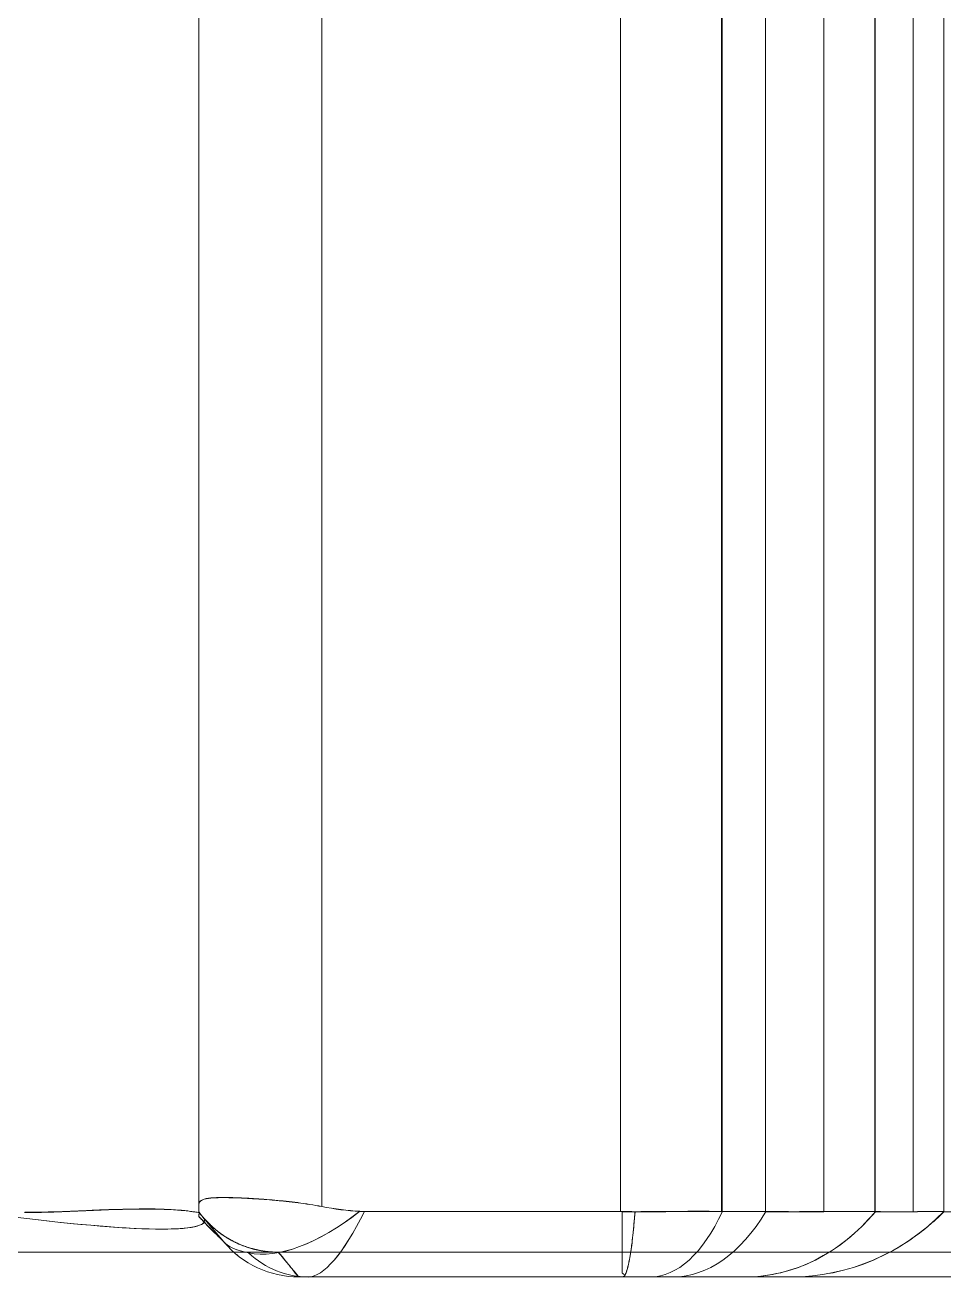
# Model space of a CAD drawing. Header units: millimetres. Extents: x 107797 to 108294, y 9317 to 9593.
# Drawn here: x 107989.35 to 107996.84, y 9347.01 to 9357.21 of the extents above; entities that cross this region are included whole.
import ezdxf

# ---------------------------------------------------------------- set-up
doc = ezdxf.new("R2010")
doc.units = ezdxf.units.MM
doc.linetypes.add('DASHED', pattern=[0])
doc.layers.add('PUNCH', color=2, linetype='Continuous')

msp = doc.modelspace()

# ---------------------------------------------------------------- linework, layer by layer
at = {"layer": 'PUNCH', "color": 11, "linetype": 'Continuous', "lineweight": 13}
for p, q in [((107990.769, 9428.615), (107990.769, 9347.604)), ((107994.205, 9428.615), (107994.205, 9347.547)), ((107995.385, 9428.615), (107995.385, 9347.546)), ((107990.769, 9347.542), (107990.769, 9347.604)), ((107990.769, 9347.542), (107990.769, 9347.538)), ((107992.118, 9347.547), (107994.205, 9347.547)), ((107990.801, 9347.501), (107990.971, 9347.299)), ((107989.27, 9347.215), (107991.052, 9347.215)), ((107991.079, 9347.192), (107991.086, 9347.187)), ((107991.584, 9347.013), (107991.66, 9347.013)), ((107991.66, 9347.013), (107994.219, 9347.013)), ((107994.219, 9347.013), (107995.324, 9347.013)), ((107995.597, 9347.013), (107998.671, 9347.013))]:
    msp.add_line(p, q, dxfattribs=at)
at = {"layer": 'PUNCH', "color": 155, "linetype": 'DASHED', "lineweight": 13}
for p, q in [((107991.769, 9428.615), (107991.769, 9347.586)), ((107995.86, 9428.615), (107995.86, 9347.545)), ((107996.28, 9428.615), (107996.28, 9347.545)), ((107996.589, 9428.615), (107996.589, 9347.545)), ((107996.84, 9428.615), (107996.84, 9347.545)), ((107990.971, 9347.299), (107990.971, 9347.299))]:
    msp.add_line(p, q, dxfattribs=at)
at = {"layer": 'PUNCH', "color": 155, "linetype": 'Continuous', "lineweight": 13}
for p, q in [((107991.769, 9428.615), (107991.769, 9347.587)), ((107996.278, 9428.615), (107996.278, 9347.546)), ((107996.59, 9428.615), (107996.59, 9347.545)), ((107996.839, 9428.615), (107996.839, 9347.546))]:
    msp.add_line(p, q, dxfattribs=at)
at = {"layer": 'PUNCH', "color": 11, "linetype": 'DASHED', "lineweight": 13}
for p, q in [((107990.767, 9347.538), (107990.769, 9347.538)), ((107990.77, 9347.537), (107990.769, 9347.538)), ((107994.205, 9347.546), (107992.117, 9347.546)), ((107994.205, 9347.547), (107994.205, 9347.546)), ((107995.385, 9347.547), (107995.385, 9347.545)), ((107999.913, 9347.545), (107996.84, 9347.545)), ((107990.897, 9347.405), (107990.895, 9347.406)), ((107990.97, 9347.3), (107990.971, 9347.299)), ((107991.052, 9347.215), (107991.414, 9347.215)), ((107991.414, 9347.215), (107999.685, 9347.215))]:
    msp.add_line(p, q, dxfattribs=at)
at = {"layer": 'PUNCH', "color": 11, "linetype": 'Continuous', "lineweight": 13}
for centre, radius, start, end in [((107989.269, 9346.215), 2, 40, 41.4098), ((107991.584, 9347.813), 0.8, 220, 270)]:
    msp.add_arc(centre, radius, start, end, dxfattribs=at)
at = {"layer": 'PUNCH', "color": 155, "linetype": 'DASHED', "lineweight": 13}
for centre, major_axis, ratio, start_param, end_param in [((107989.269, 9346.215), (1.532, 1.286), 0.540716, 0.000168, 0.04673), ((107992.143, 9349.013), (1.124, 1.742), 0.451138, 3.316547, 4.054697), ((107992.143, 9349.013), (0.51, 1.997), 0.22754, 3.199697, 3.946727), ((107987.759, 9348.015), (-3.055, 0.547), 0.089844, 2.104043, 3.249037), ((107987.759, 9348.015), (-3.055, 0.547), 0.089844, 3.109849, 3.248728), ((107991.414, 9348.015), (0, 0.8), 1, 2.30065, 2.337203), ((107993.15, 9347.813), (2.2, 0.474), 0.192154, 3.257946, 3.556297), ((107991.66, 9347.813), (0, 0.8), 0.927625, 2.426659, 3.141593), ((107991.414, 9348.015), (0, 0.8), 1, 3.069169, 3.122833)]:
    msp.add_ellipse(centre, major_axis=major_axis, ratio=ratio, start_param=start_param, end_param=end_param, dxfattribs=at)
at = {"layer": 'PUNCH', "color": 155, "linetype": 'Continuous', "lineweight": 13}
for centre, major_axis, ratio, start_param, end_param in [((107994.494, 9346.214), (-3.768, 1.487), 0.148413, 0.221163, 0.267217), ((107992.143, 9349.013), (1.124, 1.742), 0.451138, 3.316547, 4.055881), ((107992.143, 9349.013), (0.51, 1.997), 0.22754, 3.199697, 3.947698), ((107994.634, 9349.013), (0, -2), 0.55496, 0, 0.747586), ((107995.225, 9349.013), (0, -2), 0.777142, 0, 0.747395), ((107995.597, 9349.013), (0, -2), 0.914375, 0, 0.747199), ((107987.759, 9348.015), (-3.055, 0.547), 0.089844, 2.104073, 3.109849), ((107993.15, 9347.813), (2.2, 0.474), 0.192154, 3.242732, 3.556297), ((107991.66, 9347.813), (0, 0.8), 0.927625, 2.426659, 3.141593)]:
    msp.add_ellipse(centre, major_axis=major_axis, ratio=ratio, start_param=start_param, end_param=end_param, dxfattribs=at)
at = {"layer": 'PUNCH', "color": 11, "linetype": 'Continuous', "lineweight": 13}
for centre, major_axis, ratio, start_param, end_param in [((107991.002, 9350.373, 0), (-2.114, 2.519), 0.60812, 2.496332, 2.623697), ((107994.448, 9349.013), (0, -2), 0.431063, 0, 0.747682)]:
    msp.add_ellipse(centre, major_axis=major_axis, ratio=ratio, start_param=start_param, end_param=end_param, dxfattribs=at)
at = {"layer": 'PUNCH', "color": 11, "linetype": 'DASHED', "lineweight": 13}
for centre, major_axis, ratio, start_param, end_param in [((107991.003, 9350.372, 0), (-2.114, 2.519), 0.60812, 2.495856, 2.622512), ((107991.414, 9348.015), (0, 0.8), 1, 3.122833, 3.141593)]:
    msp.add_ellipse(centre, major_axis=major_axis, ratio=ratio, start_param=start_param, end_param=end_param, dxfattribs=at)
for points in [[(107995.026, 9347.545), (107995.026, 9364.502), (107995.026, 9381.459), (107995.026, 9428.615)], [(107992.117, 9347.546), (107992.104, 9347.546), (107992.091, 9347.546), (107992.078, 9347.547)], [(107994.217, 9347.545), (107994.213, 9347.545), (107994.209, 9347.546), (107994.205, 9347.546)], [(107994.323, 9347.544), (107994.287, 9347.544), (107994.252, 9347.545), (107994.217, 9347.545)], [(107995.385, 9347.545), (107995.27, 9347.546), (107995.151, 9347.545), (107995.026, 9347.545)], [(107996.28, 9347.545), (107996.151, 9347.546), (107996.011, 9347.545), (107995.86, 9347.545)], [(107996.392, 9347.545), (107996.356, 9347.545), (107996.319, 9347.545), (107996.281, 9347.545)], [(107996.589, 9347.545), (107996.567, 9347.545), (107996.545, 9347.545), (107996.522, 9347.545)], [(107996.84, 9347.546), (107996.766, 9347.545), (107996.683, 9347.545), (107996.589, 9347.545)], [(107990.947, 9347.328), (107990.95, 9347.324), (107990.953, 9347.32), (107990.956, 9347.317)], [(107994.242, 9347.03), (107994.233, 9347.034), (107994.225, 9347.039), (107994.217, 9347.045)], [(107994.219, 9347.013), (107994.226, 9347.013), (107994.233, 9347.019), (107994.242, 9347.03)]]:
    msp.add_open_spline(points, degree=3, dxfattribs=at)
at = {"layer": 'PUNCH', "color": 11, "linetype": 'Continuous', "lineweight": 13}
for points in [[(107995.032, 9347.546), (107995.032, 9364.503), (107995.032, 9381.459), (107995.032, 9428.615)], [(107992.08, 9347.548), (107992.093, 9347.547), (107992.105, 9347.547), (107992.118, 9347.547)], [(107994.205, 9347.547), (107994.209, 9347.547), (107994.213, 9347.547), (107994.217, 9347.547)], [(107994.217, 9347.547), (107994.252, 9347.546), (107994.288, 9347.545), (107994.323, 9347.545)], [(107995.032, 9347.546), (107995.033, 9347.546), (107995.034, 9347.546), (107995.034, 9347.546)], [(107995.034, 9347.546), (107995.156, 9347.546), (107995.273, 9347.547), (107995.385, 9347.546)], [(107995.385, 9347.546), (107995.386, 9347.546), (107995.387, 9347.546), (107995.388, 9347.546)], [(107996.278, 9347.546), (107996.279, 9347.546), (107996.281, 9347.546), (107996.282, 9347.546)], [(107996.282, 9347.546), (107996.393, 9347.544), (107996.496, 9347.544), (107996.59, 9347.545)], [(107996.59, 9347.545), (107996.684, 9347.546), (107996.767, 9347.547), (107996.839, 9347.546)], [(107996.839, 9347.546), (107996.839, 9347.546), (107996.84, 9347.546), (107996.84, 9347.546)], [(107994.217, 9347.045), (107994.225, 9347.039), (107994.233, 9347.034), (107994.242, 9347.03)], [(107994.242, 9347.03), (107994.233, 9347.019), (107994.226, 9347.013), (107994.219, 9347.013)]]:
    msp.add_open_spline(points, degree=3, dxfattribs=at)
at = {"layer": 'PUNCH', "color": 11, "linetype": 'DASHED', "lineweight": 13}
for points, knots in [([(107991.769, 9347.586), (107991.704, 9347.599), (107991.64, 9347.609), (107991.544, 9347.622), (107991.512, 9347.625), (107991.465, 9347.63), (107991.45, 9347.632), (107991.419, 9347.635), (107991.403, 9347.636), (107991.327, 9347.643), (107991.27, 9347.647), (107991.201, 9347.651), (107991.188, 9347.652), (107991.161, 9347.654), (107991.148, 9347.654), (107991.11, 9347.656), (107991.086, 9347.657), (107991.016, 9347.659), (107990.975, 9347.66), (107990.929, 9347.659), (107990.92, 9347.659), (107990.903, 9347.659), (107990.878, 9347.657), (107990.844, 9347.654), (107990.822, 9347.65), (107990.803, 9347.644), (107990.795, 9347.641), (107990.776, 9347.628), (107990.769, 9347.618), (107990.769, 9347.603)], [0, 0, 0, 0, 0.125, 0.125, 0.1875, 0.1875, 0.21875, 0.21875, 0.25, 0.25, 0.375, 0.375, 0.40625, 0.40625, 0.4375, 0.4375, 0.5, 0.5, 0.625, 0.625, 0.65625, 0.65625, 0.6875, 0.75, 0.8125, 0.8125, 0.875, 0.875, 1, 1, 1, 1]), ([(107989.348, 9347.538), (107989.44, 9347.538), (107989.531, 9347.54), (107989.663, 9347.545), (107989.707, 9347.547), (107989.772, 9347.55), (107989.794, 9347.551), (107989.837, 9347.552), (107989.858, 9347.553), (107989.963, 9347.558), (107990.043, 9347.561), (107990.156, 9347.564), (107990.192, 9347.565), (107990.245, 9347.566), (107990.263, 9347.566), (107990.297, 9347.566), (107990.313, 9347.566), (107990.395, 9347.566), (107990.453, 9347.565), (107990.531, 9347.562), (107990.555, 9347.561), (107990.6, 9347.558), (107990.621, 9347.556), (107990.676, 9347.551), (107990.706, 9347.547), (107990.733, 9347.543), (107990.738, 9347.542), (107990.746, 9347.541), (107990.75, 9347.54), (107990.76, 9347.539), (107990.765, 9347.538), (107990.767, 9347.538)], [0, 0, 0, 0, 0.125, 0.125, 0.1875, 0.1875, 0.21875, 0.21875, 0.25, 0.25, 0.375, 0.375, 0.4375, 0.4375, 0.46875, 0.46875, 0.5, 0.5, 0.625, 0.625, 0.6875, 0.6875, 0.75, 0.75, 0.875, 0.875, 0.90625, 0.90625, 0.9375, 0.9375, 1, 1, 1, 1]), ([(107990.769, 9347.509), (107990.769, 9347.508), (107990.769, 9347.507), (107990.769, 9347.506), (107990.769, 9347.506), (107990.769, 9347.509), (107990.769, 9347.511), (107990.769, 9347.514)], [0, 0, 0, 0, 0.164839, 0.164839, 0.656718, 0.656718, 1, 1, 1, 1]), ([(107990.917, 9347.388), (107990.917, 9347.388), (107990.917, 9347.388), (107990.917, 9347.388), (107990.917, 9347.388), (107990.917, 9347.388), (107990.916, 9347.389), (107990.916, 9347.389), (107990.916, 9347.389), (107990.915, 9347.389), (107990.915, 9347.39), (107990.915, 9347.39), (107990.914, 9347.39), (107990.914, 9347.391), (107990.913, 9347.391), (107990.912, 9347.392), (107990.911, 9347.393), (107990.909, 9347.395), (107990.907, 9347.397), (107990.905, 9347.398), (107990.903, 9347.4), (107990.901, 9347.401), (107990.9, 9347.403), (107990.898, 9347.404), (107990.896, 9347.406), (107990.894, 9347.408), (107990.89, 9347.411), (107990.887, 9347.415), (107990.882, 9347.418), (107990.878, 9347.422), (107990.874, 9347.427), (107990.869, 9347.431), (107990.864, 9347.436), (107990.859, 9347.441), (107990.854, 9347.445), (107990.85, 9347.45), (107990.846, 9347.454), (107990.842, 9347.458), (107990.838, 9347.462), (107990.835, 9347.465), (107990.832, 9347.468), (107990.829, 9347.471), (107990.826, 9347.475), (107990.823, 9347.477), (107990.821, 9347.48), (107990.819, 9347.481), (107990.818, 9347.483), (107990.817, 9347.484), (107990.816, 9347.485), (107990.815, 9347.486), (107990.814, 9347.487), (107990.812, 9347.489), (107990.811, 9347.491), (107990.809, 9347.492), (107990.807, 9347.494), (107990.805, 9347.497), (107990.804, 9347.499), (107990.802, 9347.5), (107990.801, 9347.502), (107990.799, 9347.503), (107990.798, 9347.504), (107990.797, 9347.505), (107990.797, 9347.506), (107990.796, 9347.507), (107990.796, 9347.508), (107990.795, 9347.508), (107990.795, 9347.508), (107990.795, 9347.508), (107990.795, 9347.508), (107990.795, 9347.508)], [0, 0, 0, 0, 0.004962, 0.019429, 0.035392, 0.052851, 0.071807, 0.090919, 0.108187, 0.123966, 0.138263, 0.151085, 0.162635, 0.172678, 0.182628, 0.193853, 0.206429, 0.224534, 0.242928, 0.261478, 0.273922, 0.285231, 0.295378, 0.30472, 0.314221, 0.330656, 0.347935, 0.366163, 0.385454, 0.405775, 0.426233, 0.4468, 0.467669, 0.489023, 0.51088, 0.531857, 0.551648, 0.570344, 0.588054, 0.60503, 0.620047, 0.636205, 0.653543, 0.672092, 0.68355, 0.693166, 0.700923, 0.706967, 0.713028, 0.72258, 0.733244, 0.745029, 0.758021, 0.772272, 0.787784, 0.80456, 0.822028, 0.838429, 0.853676, 0.867902, 0.881299, 0.893882, 0.905902, 0.918719, 0.9326, 0.951938, 0.972601, 0.994519, 1, 1, 1, 1]), ([(107995.026, 9347.545), (107994.916, 9347.548), (107994.802, 9347.547), (107994.626, 9347.545), (107994.566, 9347.545), (107994.446, 9347.544), (107994.384, 9347.544), (107994.323, 9347.544)], [0, 0, 0, 0, 0.5, 0.5, 0.75, 0.75, 1, 1, 1, 1]), ([(107995.221, 9347.013), (107995.318, 9347.013), (107995.415, 9347.025), (107995.606, 9347.071), (107995.7, 9347.105), (107995.88, 9347.196), (107995.968, 9347.252), (107996.132, 9347.384), (107996.21, 9347.46), (107996.281, 9347.545)], [0, 0, 0, 0, 0.25, 0.25, 0.5, 0.5, 0.75, 0.75, 1, 1, 1, 1]), ([(107995.86, 9347.545), (107995.786, 9347.544), (107995.709, 9347.544), (107995.551, 9347.544), (107995.469, 9347.544), (107995.385, 9347.545)], [0, 0, 0, 0, 0.5, 0.5, 1, 1, 1, 1]), ([(107990.769, 9347.506), (107990.77, 9347.506), (107990.771, 9347.505), (107990.772, 9347.503), (107990.773, 9347.502), (107990.774, 9347.501), (107990.775, 9347.499), (107990.777, 9347.498), (107990.778, 9347.497), (107990.78, 9347.495), (107990.782, 9347.492), (107990.785, 9347.489), (107990.788, 9347.486), (107990.791, 9347.483), (107990.795, 9347.479), (107990.798, 9347.476), (107990.802, 9347.472), (107990.805, 9347.469), (107990.807, 9347.466), (107990.809, 9347.464), (107990.811, 9347.462), (107990.814, 9347.459), (107990.816, 9347.456), (107990.819, 9347.454), (107990.821, 9347.452), (107990.823, 9347.45), (107990.825, 9347.448), (107990.826, 9347.446), (107990.827, 9347.445), (107990.828, 9347.444), (107990.829, 9347.443), (107990.83, 9347.442), (107990.832, 9347.44), (107990.834, 9347.438), (107990.836, 9347.436), (107990.838, 9347.434), (107990.842, 9347.429), (107990.848, 9347.424), (107990.853, 9347.418), (107990.857, 9347.414), (107990.859, 9347.412), (107990.861, 9347.41), (107990.862, 9347.409), (107990.863, 9347.408), (107990.865, 9347.406), (107990.866, 9347.405), (107990.867, 9347.404), (107990.869, 9347.402), (107990.87, 9347.401), (107990.872, 9347.399), (107990.873, 9347.398), (107990.875, 9347.396), (107990.876, 9347.394), (107990.878, 9347.393), (107990.88, 9347.391), (107990.881, 9347.389), (107990.883, 9347.387), (107990.885, 9347.385), (107990.888, 9347.383), (107990.89, 9347.38), (107990.893, 9347.378), (107990.896, 9347.375), (107990.898, 9347.372), (107990.9, 9347.37), (107990.902, 9347.368), (107990.904, 9347.367), (107990.905, 9347.365), (107990.907, 9347.364), (107990.908, 9347.363), (107990.909, 9347.361), (107990.911, 9347.36), (107990.913, 9347.358), (107990.914, 9347.356), (107990.916, 9347.355), (107990.917, 9347.354), (107990.918, 9347.352), (107990.919, 9347.351), (107990.921, 9347.35), (107990.922, 9347.349), (107990.923, 9347.348), (107990.924, 9347.347), (107990.925, 9347.346), (107990.926, 9347.345), (107990.928, 9347.343), (107990.929, 9347.342), (107990.93, 9347.341), (107990.932, 9347.339), (107990.933, 9347.338), (107990.935, 9347.336), (107990.936, 9347.335), (107990.937, 9347.334), (107990.938, 9347.333), (107990.939, 9347.332), (107990.94, 9347.331), (107990.941, 9347.33), (107990.942, 9347.33), (107990.942, 9347.329), (107990.943, 9347.328), (107990.944, 9347.327), (107990.945, 9347.326), (107990.946, 9347.325), (107990.948, 9347.324), (107990.949, 9347.323), (107990.95, 9347.321), (107990.951, 9347.32), (107990.952, 9347.319), (107990.953, 9347.318), (107990.954, 9347.318), (107990.954, 9347.317), (107990.955, 9347.317), (107990.955, 9347.316), (107990.955, 9347.316), (107990.956, 9347.316), (107990.957, 9347.315), (107990.957, 9347.314), (107990.958, 9347.314), (107990.958, 9347.313), (107990.959, 9347.313), (107990.959, 9347.312), (107990.96, 9347.312), (107990.96, 9347.312), (107990.96, 9347.311), (107990.961, 9347.311), (107990.961, 9347.31), (107990.962, 9347.31), (107990.963, 9347.309), (107990.963, 9347.308), (107990.964, 9347.308), (107990.964, 9347.307), (107990.965, 9347.307), (107990.965, 9347.307), (107990.965, 9347.306), (107990.965, 9347.306), (107990.966, 9347.306), (107990.966, 9347.306), (107990.966, 9347.306), (107990.966, 9347.306), (107990.966, 9347.306), (107990.966, 9347.306), (107990.966, 9347.306), (107990.966, 9347.306), (107990.966, 9347.306), (107990.966, 9347.306), (107990.966, 9347.306), (107990.965, 9347.306), (107990.965, 9347.306), (107990.965, 9347.307), (107990.965, 9347.307), (107990.964, 9347.308), (107990.964, 9347.308), (107990.963, 9347.309), (107990.963, 9347.309), (107990.962, 9347.31), (107990.962, 9347.31), (107990.961, 9347.311), (107990.961, 9347.311), (107990.961, 9347.311), (107990.96, 9347.312), (107990.96, 9347.312), (107990.96, 9347.312), (107990.959, 9347.313), (107990.959, 9347.313), (107990.959, 9347.314), (107990.958, 9347.314), (107990.957, 9347.315), (107990.957, 9347.315), (107990.956, 9347.316), (107990.956, 9347.316), (107990.956, 9347.317), (107990.955, 9347.317), (107990.955, 9347.318), (107990.955, 9347.318), (107990.954, 9347.318), (107990.954, 9347.319), (107990.954, 9347.319), (107990.954, 9347.319), (107990.954, 9347.319), (107990.953, 9347.319), (107990.953, 9347.32), (107990.953, 9347.32), (107990.953, 9347.32), (107990.953, 9347.32), (107990.953, 9347.32), (107990.953, 9347.32), (107990.954, 9347.319), (107990.954, 9347.318), (107990.955, 9347.318), (107990.955, 9347.317), (107990.956, 9347.317)], [0, 0, 0, 0, 0.001897, 0.004799, 0.007015, 0.008832, 0.010662, 0.01251, 0.015113, 0.018374, 0.02238, 0.02713, 0.032624, 0.038435, 0.043876, 0.05074, 0.056889, 0.062323, 0.067042, 0.070466, 0.074233, 0.078412, 0.083001, 0.088001, 0.091498, 0.09517, 0.098591, 0.101411, 0.103629, 0.105245, 0.106973, 0.109277, 0.112171, 0.115657, 0.119733, 0.124401, 0.129415, 0.14326, 0.15718, 0.161171, 0.165092, 0.168561, 0.171527, 0.173991, 0.176145, 0.17873, 0.181545, 0.184784, 0.188201, 0.191397, 0.194364, 0.197104, 0.201704, 0.205474, 0.208602, 0.212051, 0.216158, 0.220771, 0.225894, 0.231969, 0.238438, 0.244741, 0.250851, 0.256769, 0.260502, 0.264158, 0.267738, 0.271242, 0.27467, 0.278108, 0.282001, 0.286846, 0.291498, 0.295645, 0.299285, 0.302419, 0.30574, 0.30907, 0.31252, 0.316092, 0.318708, 0.321938, 0.325783, 0.330174, 0.334685, 0.339519, 0.344403, 0.34934, 0.3543, 0.358839, 0.362803, 0.366741, 0.370201, 0.373396, 0.376327, 0.379473, 0.382608, 0.386213, 0.390293, 0.394846, 0.399861, 0.405842, 0.412141, 0.418477, 0.424848, 0.430992, 0.435325, 0.439218, 0.442669, 0.445681, 0.448436, 0.451659, 0.455425, 0.459735, 0.464546, 0.469238, 0.473534, 0.477522, 0.481202, 0.484977, 0.489382, 0.494354, 0.499893, 0.505971, 0.512165, 0.524248, 0.536227, 0.544543, 0.552137, 0.559095, 0.565728, 0.572051, 0.578794, 0.585055, 0.590863, 0.596816, 0.603143, 0.609844, 0.616882, 0.624189, 0.633759, 0.643716, 0.653428, 0.662675, 0.671458, 0.678607, 0.686377, 0.694849, 0.704026, 0.713908, 0.724482, 0.734268, 0.743377, 0.751807, 0.759558, 0.766628, 0.772466, 0.777741, 0.78283, 0.788125, 0.793627, 0.799336, 0.805252, 0.816637, 0.828585, 0.840361, 0.848091, 0.855694, 0.863172, 0.870524, 0.878173, 0.886537, 0.895618, 0.905418, 0.912127, 0.919136, 0.926447, 0.934058, 0.941971, 0.950186, 0.958682, 0.966787, 0.974187, 0.980894, 0.986922, 0.992288, 0.997021, 1, 1, 1, 1]), ([(107991.007, 9347.327), (107991.005, 9347.327), (107991.002, 9347.33), (107990.996, 9347.333), (107990.991, 9347.336), (107990.987, 9347.339), (107990.984, 9347.34), (107990.982, 9347.342), (107990.98, 9347.343), (107990.979, 9347.344), (107990.978, 9347.344), (107990.977, 9347.345), (107990.975, 9347.346), (107990.973, 9347.348), (107990.97, 9347.35), (107990.965, 9347.353), (107990.961, 9347.356), (107990.956, 9347.359), (107990.95, 9347.363), (107990.945, 9347.367), (107990.94, 9347.371), (107990.935, 9347.375), (107990.929, 9347.379), (107990.923, 9347.384), (107990.916, 9347.389), (107990.909, 9347.394), (107990.903, 9347.4), (107990.897, 9347.405), (107990.892, 9347.409), (107990.888, 9347.412), (107990.884, 9347.415), (107990.881, 9347.418), (107990.879, 9347.421), (107990.876, 9347.423), (107990.874, 9347.425), (107990.871, 9347.427), (107990.869, 9347.429), (107990.868, 9347.431), (107990.866, 9347.432), (107990.865, 9347.433), (107990.864, 9347.434), (107990.863, 9347.435), (107990.862, 9347.436), (107990.862, 9347.436), (107990.862, 9347.436), (107990.862, 9347.436), (107990.862, 9347.436), (107990.863, 9347.435), (107990.863, 9347.435), (107990.864, 9347.434), (107990.865, 9347.433), (107990.866, 9347.432), (107990.868, 9347.43), (107990.87, 9347.428), (107990.872, 9347.426), (107990.875, 9347.424), (107990.877, 9347.422), (107990.879, 9347.42), (107990.88, 9347.419), (107990.882, 9347.418), (107990.883, 9347.417), (107990.884, 9347.416), (107990.884, 9347.415), (107990.885, 9347.415), (107990.885, 9347.415), (107990.885, 9347.415), (107990.884, 9347.415), (107990.884, 9347.416), (107990.883, 9347.417), (107990.882, 9347.418), (107990.88, 9347.419), (107990.879, 9347.421), (107990.877, 9347.422), (107990.874, 9347.424), (107990.872, 9347.427), (107990.87, 9347.429), (107990.867, 9347.431), (107990.865, 9347.433), (107990.863, 9347.436), (107990.86, 9347.439), (107990.856, 9347.442), (107990.852, 9347.446), (107990.848, 9347.451), (107990.843, 9347.455), (107990.839, 9347.459), (107990.836, 9347.463), (107990.832, 9347.467), (107990.829, 9347.47), (107990.826, 9347.474), (107990.823, 9347.477), (107990.82, 9347.48), (107990.818, 9347.483), (107990.815, 9347.485), (107990.814, 9347.487), (107990.812, 9347.489), (107990.811, 9347.49), (107990.81, 9347.491), (107990.81, 9347.492), (107990.809, 9347.492), (107990.808, 9347.493), (107990.807, 9347.494), (107990.806, 9347.495), (107990.805, 9347.497), (107990.804, 9347.498), (107990.803, 9347.499), (107990.802, 9347.5), (107990.802, 9347.5), (107990.801, 9347.501), (107990.801, 9347.502), (107990.8, 9347.502), (107990.8, 9347.502), (107990.8, 9347.503), (107990.799, 9347.503), (107990.799, 9347.504)], [0, 0, 0, 0, 0.010568, 0.025216, 0.038675, 0.046525, 0.053114, 0.058441, 0.062507, 0.06445, 0.066753, 0.069773, 0.073511, 0.077942, 0.086853, 0.096874, 0.108005, 0.12025, 0.13361, 0.145597, 0.15836, 0.1719, 0.186219, 0.201317, 0.217092, 0.235102, 0.252146, 0.268302, 0.283655, 0.293818, 0.303686, 0.3133, 0.322704, 0.331945, 0.341072, 0.350136, 0.359191, 0.368288, 0.377479, 0.386814, 0.396341, 0.406034, 0.415203, 0.423692, 0.431543, 0.438812, 0.445567, 0.450346, 0.454925, 0.459351, 0.463677, 0.469383, 0.475146, 0.481052, 0.489921, 0.498878, 0.508053, 0.517561, 0.527508, 0.537985, 0.54907, 0.560828, 0.573312, 0.586567, 0.600629, 0.614717, 0.628104, 0.640833, 0.652953, 0.664518, 0.675594, 0.686252, 0.696575, 0.70665, 0.716573, 0.726443, 0.733069, 0.739999, 0.747357, 0.756845, 0.76714, 0.778314, 0.790425, 0.803518, 0.813492, 0.823984, 0.834243, 0.843824, 0.852756, 0.861072, 0.868817, 0.8772, 0.884984, 0.8923, 0.896087, 0.900669, 0.906107, 0.910257, 0.914809, 0.919895, 0.925975, 0.933102, 0.941285, 0.950529, 0.958467, 0.965841, 0.972252, 0.977701, 0.982187, 0.985709, 0.98827, 0.994021, 1, 1, 1, 1]), ([(107990.947, 9347.328), (107990.947, 9347.328), (107990.946, 9347.328), (107990.946, 9347.329), (107990.945, 9347.33), (107990.944, 9347.331), (107990.943, 9347.332), (107990.942, 9347.333), (107990.941, 9347.334), (107990.94, 9347.335), (107990.939, 9347.337), (107990.937, 9347.339), (107990.935, 9347.341), (107990.933, 9347.344), (107990.93, 9347.347), (107990.927, 9347.351), (107990.922, 9347.357), (107990.916, 9347.363), (107990.911, 9347.371), (107990.903, 9347.38), (107990.893, 9347.391), (107990.882, 9347.404), (107990.873, 9347.416), (107990.865, 9347.425), (107990.859, 9347.432), (107990.853, 9347.439), (107990.847, 9347.446), (107990.84, 9347.455), (107990.833, 9347.463), (107990.826, 9347.472), (107990.818, 9347.481), (107990.81, 9347.49), (107990.804, 9347.497), (107990.801, 9347.501), (107990.801, 9347.501)], [0, 0, 0, 0, 0.000833, 0.014873, 0.027472, 0.03879, 0.04657, 0.053872, 0.060838, 0.067633, 0.079174, 0.091225, 0.103786, 0.116859, 0.130444, 0.15862, 0.188776, 0.227239, 0.267122, 0.307592, 0.381317, 0.456904, 0.53435, 0.571797, 0.609681, 0.649505, 0.692214, 0.737802, 0.786267, 0.834591, 0.88546, 0.938868, 0.994803, 1, 1, 1, 1]), ([(107990.801, 9347.501), (107990.805, 9347.496), (107990.812, 9347.487), (107990.824, 9347.474), (107990.836, 9347.462), (107990.848, 9347.449), (107990.861, 9347.437), (107990.874, 9347.425), (107990.887, 9347.413), (107990.9, 9347.402), (107990.914, 9347.391), (107990.927, 9347.38), (107990.942, 9347.369), (107990.956, 9347.359), (107990.97, 9347.349), (107990.985, 9347.34), (107991, 9347.33), (107991.016, 9347.321), (107991.031, 9347.313), (107991.047, 9347.304), (107991.075, 9347.29), (107991.117, 9347.272), (107991.174, 9347.251), (107991.223, 9347.238), (107991.262, 9347.229), (107991.292, 9347.224), (107991.316, 9347.221), (107991.335, 9347.219), (107991.35, 9347.218), (107991.372, 9347.216), (107991.394, 9347.215), (107991.409, 9347.215), (107991.414, 9347.215)], [0, 0, 0, 0, 0.026369, 0.052646, 0.078841, 0.104965, 0.13103, 0.157043, 0.183006, 0.208917, 0.234771, 0.260564, 0.286293, 0.311958, 0.337564, 0.363122, 0.388644, 0.41415, 0.439655, 0.465178, 0.490733, 0.574136, 0.659401, 0.746697, 0.787082, 0.829342, 0.873487, 0.887593, 0.90867, 0.93675, 0.98022, 1, 1, 1, 1]), ([(107991.066, 9347.295), (107991.062, 9347.297), (107991.053, 9347.301), (107991.039, 9347.309), (107991.023, 9347.317), (107991.008, 9347.326), (107990.993, 9347.334), (107990.979, 9347.344), (107990.964, 9347.353), (107990.95, 9347.363), (107990.936, 9347.373), (107990.926, 9347.381), (107990.921, 9347.385), (107990.92, 9347.386)], [0, 0, 0, 0, 0.072754, 0.172185, 0.271917, 0.371965, 0.472342, 0.573063, 0.674143, 0.775597, 0.877442, 0.979695, 1, 1, 1, 1]), ([(107990.966, 9347.304), (107990.966, 9347.304), (107990.966, 9347.304), (107990.966, 9347.304), (107990.966, 9347.304), (107990.966, 9347.304), (107990.966, 9347.304), (107990.966, 9347.304), (107990.966, 9347.304), (107990.966, 9347.304), (107990.966, 9347.304), (107990.966, 9347.304), (107990.966, 9347.304), (107990.966, 9347.304), (107990.966, 9347.304), (107990.967, 9347.304), (107990.967, 9347.304), (107990.967, 9347.303), (107990.967, 9347.303), (107990.967, 9347.303), (107990.967, 9347.303), (107990.967, 9347.303), (107990.967, 9347.303), (107990.967, 9347.303), (107990.967, 9347.303), (107990.968, 9347.303), (107990.968, 9347.302), (107990.968, 9347.302), (107990.968, 9347.302), (107990.969, 9347.301), (107990.969, 9347.301), (107990.969, 9347.3), (107990.97, 9347.3), (107990.97, 9347.299), (107990.971, 9347.299), (107990.971, 9347.298), (107990.972, 9347.297), (107990.972, 9347.297), (107990.973, 9347.297)], [0, 0, 0, 0, 0.018562, 0.064645, 0.111098, 0.157924, 0.205122, 0.252377, 0.29723, 0.339162, 0.37817, 0.415893, 0.450399, 0.481682, 0.509741, 0.534572, 0.556173, 0.565394, 0.573871, 0.581602, 0.58859, 0.594833, 0.600595, 0.608071, 0.618843, 0.632288, 0.648407, 0.667203, 0.68868, 0.712841, 0.73969, 0.769232, 0.801473, 0.836418, 0.873379, 0.912964, 0.955178, 1, 1, 1, 1]), ([(107991.259, 9347.23), (107991.259, 9347.23), (107991.258, 9347.23), (107991.258, 9347.23), (107991.257, 9347.231), (107991.256, 9347.231), (107991.255, 9347.231), (107991.254, 9347.231), (107991.253, 9347.231), (107991.252, 9347.232), (107991.25, 9347.232), (107991.249, 9347.232), (107991.247, 9347.233), (107991.244, 9347.233), (107991.241, 9347.234), (107991.238, 9347.235), (107991.234, 9347.236), (107991.229, 9347.237), (107991.223, 9347.238), (107991.217, 9347.24), (107991.21, 9347.241), (107991.202, 9347.244), (107991.194, 9347.246), (107991.185, 9347.248), (107991.176, 9347.251), (107991.166, 9347.254), (107991.155, 9347.258), (107991.145, 9347.262), (107991.133, 9347.266), (107991.122, 9347.27), (107991.11, 9347.275), (107991.1, 9347.279), (107991.09, 9347.284), (107991.081, 9347.288), (107991.072, 9347.292), (107991.062, 9347.296), (107991.053, 9347.301), (107991.043, 9347.306), (107991.034, 9347.311), (107991.025, 9347.316), (107991.017, 9347.321), (107991.011, 9347.324), (107991.008, 9347.326), (107991.007, 9347.327)], [0, 0, 0, 0, 0.017418, 0.033342, 0.047791, 0.060791, 0.072379, 0.082602, 0.091533, 0.099277, 0.105999, 0.111946, 0.117469, 0.127287, 0.137969, 0.149522, 0.164257, 0.180202, 0.200758, 0.223013, 0.246962, 0.274496, 0.303964, 0.33536, 0.368677, 0.403908, 0.441045, 0.48008, 0.521005, 0.563812, 0.608494, 0.644903, 0.681047, 0.71591, 0.749499, 0.781818, 0.821928, 0.859916, 0.895792, 0.929565, 0.961245, 0.99084, 1, 1, 1, 1]), ([(107991.414, 9347.215), (107991.408, 9347.215), (107991.396, 9347.215), (107991.378, 9347.216), (107991.36, 9347.217), (107991.342, 9347.218), (107991.324, 9347.22), (107991.306, 9347.222), (107991.288, 9347.225), (107991.271, 9347.228), (107991.253, 9347.231), (107991.241, 9347.234), (107991.234, 9347.236), (107991.233, 9347.236)], [0, 0, 0, 0, 0.098838, 0.197429, 0.295805, 0.393999, 0.492041, 0.589965, 0.687799, 0.785574, 0.883321, 0.981068, 1, 1, 1, 1])]:
    msp.add_open_spline(points, degree=3, knots=knots, dxfattribs=at)
at = {"layer": 'PUNCH', "color": 11, "linetype": 'Continuous', "lineweight": 13}
for points, knots in [([(107990.769, 9347.604), (107990.769, 9347.618), (107990.776, 9347.629), (107990.794, 9347.641), (107990.802, 9347.644), (107990.816, 9347.649), (107990.822, 9347.65), (107990.833, 9347.652), (107990.839, 9347.653), (107990.87, 9347.658), (107990.901, 9347.66), (107990.955, 9347.66), (107990.975, 9347.66), (107991.017, 9347.66), (107991.061, 9347.659), (107991.11, 9347.657), (107991.148, 9347.655), (107991.161, 9347.655), (107991.187, 9347.653), (107991.201, 9347.652), (107991.269, 9347.648), (107991.327, 9347.644), (107991.418, 9347.636), (107991.448, 9347.633), (107991.496, 9347.628), (107991.512, 9347.626), (107991.543, 9347.623), (107991.559, 9347.621), (107991.639, 9347.61), (107991.704, 9347.6), (107991.769, 9347.587)], [0, 0, 0, 0, 0.125, 0.125, 0.1875, 0.1875, 0.21875, 0.21875, 0.25, 0.25, 0.375, 0.375, 0.4375, 0.4375, 0.5, 0.5625, 0.5625, 0.59375, 0.59375, 0.625, 0.625, 0.75, 0.75, 0.8125, 0.8125, 0.84375, 0.84375, 0.875, 0.875, 1, 1, 1, 1]), ([(107990.767, 9347.538), (107990.762, 9347.538), (107990.749, 9347.541), (107990.717, 9347.545), (107990.704, 9347.547), (107990.682, 9347.55), (107990.674, 9347.551), (107990.658, 9347.553), (107990.649, 9347.554), (107990.602, 9347.558), (107990.558, 9347.562), (107990.48, 9347.565), (107990.453, 9347.566), (107990.409, 9347.567), (107990.394, 9347.567), (107990.363, 9347.567), (107990.347, 9347.567), (107990.266, 9347.567), (107990.196, 9347.566), (107990.084, 9347.563), (107990.045, 9347.562), (107989.965, 9347.559), (107989.924, 9347.557), (107989.799, 9347.552), (107989.713, 9347.548), (107989.602, 9347.544), (107989.579, 9347.544), (107989.534, 9347.542), (107989.512, 9347.542), (107989.443, 9347.54), (107989.397, 9347.54), (107989.351, 9347.54)], [0, 0, 0, 0, 0.125, 0.125, 0.1875, 0.1875, 0.21875, 0.21875, 0.25, 0.25, 0.375, 0.375, 0.4375, 0.4375, 0.46875, 0.46875, 0.5, 0.5, 0.625, 0.625, 0.6875, 0.6875, 0.75, 0.75, 0.875, 0.875, 0.90625, 0.90625, 0.9375, 0.9375, 1, 1, 1, 1]), ([(107990.911, 9347.37), (107990.911, 9347.37), (107990.911, 9347.37), (107990.91, 9347.371), (107990.908, 9347.373), (107990.907, 9347.375), (107990.905, 9347.377), (107990.903, 9347.38), (107990.901, 9347.382), (107990.898, 9347.385), (107990.895, 9347.389), (107990.892, 9347.393), (107990.888, 9347.397), (107990.885, 9347.401), (107990.881, 9347.406), (107990.877, 9347.411), (107990.872, 9347.417), (107990.867, 9347.422), (107990.864, 9347.426), (107990.86, 9347.43), (107990.857, 9347.435), (107990.853, 9347.439), (107990.849, 9347.444), (107990.844, 9347.45), (107990.838, 9347.457), (107990.832, 9347.464), (107990.826, 9347.471), (107990.82, 9347.478), (107990.814, 9347.485), (107990.808, 9347.493), (107990.801, 9347.5), (107990.794, 9347.509), (107990.787, 9347.517), (107990.78, 9347.525), (107990.774, 9347.532), (107990.77, 9347.536), (107990.769, 9347.538)], [0, 0, 0, 0, 0.000452, 0.015755, 0.03056, 0.045071, 0.059505, 0.074084, 0.08902, 0.104515, 0.126514, 0.149379, 0.172765, 0.196783, 0.221536, 0.255213, 0.290498, 0.327553, 0.353906, 0.381102, 0.408715, 0.436801, 0.465491, 0.502386, 0.540634, 0.58043, 0.621946, 0.660731, 0.701112, 0.743171, 0.786982, 0.832605, 0.87923, 0.9277, 0.978052, 1, 1, 1, 1]), ([(107990.769, 9347.528), (107990.769, 9347.524), (107990.769, 9347.52), (107990.769, 9347.512), (107990.769, 9347.508), (107990.769, 9347.504), (107990.769, 9347.503), (107990.769, 9347.503)], [0, 0, 0, 0, 0.315705, 0.315705, 0.719171, 0.719171, 1, 1, 1, 1]), ([(107990.79, 9347.514), (107990.789, 9347.515), (107990.788, 9347.517), (107990.784, 9347.521), (107990.781, 9347.525), (107990.778, 9347.528), (107990.776, 9347.53), (107990.776, 9347.53)], [0, 0, 0, 0, 0.183001, 0.418301, 0.670303, 0.939261, 1, 1, 1, 1]), ([(107994.323, 9347.545), (107994.447, 9347.545), (107994.568, 9347.546), (107994.745, 9347.548), (107994.804, 9347.548), (107994.891, 9347.548), (107994.92, 9347.548), (107994.976, 9347.547), (107995.005, 9347.547), (107995.032, 9347.546)], [0, 0, 0, 0, 0.5, 0.5, 0.75, 0.75, 0.875, 0.875, 1, 1, 1, 1]), ([(107995.388, 9347.546), (107995.473, 9347.545), (107995.555, 9347.545), (107995.713, 9347.545), (107995.79, 9347.546), (107996.013, 9347.547), (107996.151, 9347.548), (107996.278, 9347.546)], [0, 0, 0, 0, 0.25, 0.25, 0.5, 0.5, 1, 1, 1, 1]), ([(107990.769, 9347.503), (107990.77, 9347.502), (107990.774, 9347.498), (107990.78, 9347.491), (107990.79, 9347.482), (107990.798, 9347.473), (107990.806, 9347.464), (107990.814, 9347.456), (107990.821, 9347.449), (107990.827, 9347.442), (107990.833, 9347.436), (107990.839, 9347.43), (107990.844, 9347.425), (107990.85, 9347.419), (107990.855, 9347.414), (107990.859, 9347.409), (107990.863, 9347.405), (107990.867, 9347.401), (107990.871, 9347.398), (107990.873, 9347.395), (107990.876, 9347.393), (107990.878, 9347.391), (107990.879, 9347.389), (107990.88, 9347.388), (107990.881, 9347.387), (107990.882, 9347.387), (107990.883, 9347.386), (107990.884, 9347.385), (107990.885, 9347.383), (107990.887, 9347.382), (107990.889, 9347.38), (107990.891, 9347.378), (107990.893, 9347.375), (107990.896, 9347.372), (107990.901, 9347.368), (107990.907, 9347.362), (107990.915, 9347.354), (107990.921, 9347.348), (107990.925, 9347.344), (107990.928, 9347.341), (107990.93, 9347.339), (107990.932, 9347.337), (107990.934, 9347.336), (107990.935, 9347.334), (107990.936, 9347.333), (107990.937, 9347.332), (107990.938, 9347.331), (107990.939, 9347.331), (107990.939, 9347.33), (107990.94, 9347.33), (107990.94, 9347.329), (107990.941, 9347.328), (107990.942, 9347.327), (107990.943, 9347.326), (107990.945, 9347.325), (107990.946, 9347.323), (107990.948, 9347.322), (107990.95, 9347.32), (107990.952, 9347.318), (107990.953, 9347.316), (107990.955, 9347.315), (107990.957, 9347.313), (107990.959, 9347.311), (107990.96, 9347.31), (107990.961, 9347.309), (107990.962, 9347.308), (107990.963, 9347.307), (107990.964, 9347.306), (107990.965, 9347.306), (107990.965, 9347.305), (107990.966, 9347.304), (107990.966, 9347.304), (107990.967, 9347.304), (107990.967, 9347.303), (107990.967, 9347.303), (107990.967, 9347.303)], [0, 0, 0, 0, 0.005589, 0.034143, 0.061412, 0.087394, 0.112091, 0.135501, 0.155832, 0.175084, 0.193258, 0.210354, 0.226374, 0.241318, 0.256996, 0.27129, 0.284199, 0.295728, 0.305877, 0.314652, 0.322056, 0.328096, 0.332786, 0.336913, 0.340115, 0.342801, 0.346313, 0.351002, 0.356726, 0.363487, 0.371881, 0.381465, 0.392238, 0.404161, 0.416441, 0.453262, 0.490502, 0.528171, 0.538905, 0.549674, 0.560478, 0.570781, 0.579956, 0.588002, 0.593533, 0.598369, 0.602512, 0.605964, 0.608785, 0.611909, 0.617512, 0.624431, 0.632668, 0.642225, 0.653101, 0.668225, 0.682739, 0.696623, 0.71423, 0.730706, 0.746053, 0.76027, 0.773829, 0.786817, 0.799253, 0.811374, 0.824352, 0.838376, 0.853445, 0.877016, 0.901615, 0.927249, 0.953925, 0.981647, 1, 1, 1, 1]), ([(107994.448, 9347.013), (107994.412, 9347.013), (107994.375, 9347.013), (107994.318, 9347.013), (107994.298, 9347.013), (107994.269, 9347.013), (107994.259, 9347.013), (107994.239, 9347.013), (107994.229, 9347.013), (107994.219, 9347.013)], [0, 0, 0, 0, 0.5, 0.5, 0.75, 0.75, 0.875, 0.875, 1, 1, 1, 1]), ([(107994.448, 9347.013), (107994.48, 9347.013), (107994.512, 9347.013), (107994.574, 9347.013), (107994.604, 9347.013), (107994.634, 9347.013)], [0, 0, 0, 0, 0.5, 0.5, 1, 1, 1, 1]), ([(107994.634, 9347.013), (107994.69, 9347.013), (107994.745, 9347.013), (107994.85, 9347.013), (107994.901, 9347.013), (107994.999, 9347.013), (107995.046, 9347.013), (107995.138, 9347.013), (107995.182, 9347.013), (107995.225, 9347.013)], [0, 0, 0, 0, 0.25, 0.25, 0.5, 0.5, 0.75, 0.75, 1, 1, 1, 1]), ([(107995.225, 9347.013), (107995.263, 9347.013), (107995.299, 9347.013), (107995.368, 9347.013), (107995.401, 9347.013), (107995.494, 9347.013), (107995.549, 9347.013), (107995.597, 9347.013)], [0, 0, 0, 0, 0.25, 0.25, 0.5, 0.5, 1, 1, 1, 1])]:
    msp.add_open_spline(points, degree=3, knots=knots, dxfattribs=at)
at = {"layer": 'PUNCH', "color": 155, "linetype": 'Continuous', "lineweight": 13}
for points, knots in [([(107994.217, 9347.547), (107994.217, 9347.482), (107994.217, 9347.422), (107994.217, 9347.314), (107994.217, 9347.266), (107994.217, 9347.181), (107994.217, 9347.145), (107994.217, 9347.085), (107994.217, 9347.061), (107994.217, 9347.045)], [0, 0, 0, 0, 0.25, 0.25, 0.5, 0.5, 0.75, 0.75, 1, 1, 1, 1]), ([(107994.242, 9347.03), (107994.242, 9347.031), (107994.244, 9347.034), (107994.246, 9347.039), (107994.249, 9347.045), (107994.251, 9347.05), (107994.253, 9347.057), (107994.255, 9347.063), (107994.257, 9347.07), (107994.26, 9347.078), (107994.262, 9347.086), (107994.264, 9347.094), (107994.266, 9347.102), (107994.268, 9347.111), (107994.27, 9347.12), (107994.272, 9347.13), (107994.274, 9347.14), (107994.276, 9347.15), (107994.278, 9347.161), (107994.28, 9347.171), (107994.282, 9347.182), (107994.284, 9347.194), (107994.285, 9347.205), (107994.287, 9347.217), (107994.289, 9347.229), (107994.291, 9347.241), (107994.293, 9347.254), (107994.294, 9347.266), (107994.296, 9347.279), (107994.298, 9347.292), (107994.299, 9347.305), (107994.301, 9347.319), (107994.302, 9347.332), (107994.304, 9347.346), (107994.305, 9347.359), (107994.307, 9347.373), (107994.308, 9347.387), (107994.31, 9347.401), (107994.311, 9347.415), (107994.313, 9347.43), (107994.314, 9347.444), (107994.315, 9347.458), (107994.317, 9347.473), (107994.318, 9347.487), (107994.319, 9347.501), (107994.32, 9347.516), (107994.322, 9347.531), (107994.322, 9347.54), (107994.323, 9347.545)], [0, 0, 0, 0, 0.025973, 0.051759, 0.077356, 0.102765, 0.127986, 0.153019, 0.177864, 0.20252, 0.226988, 0.251268, 0.27536, 0.299264, 0.322979, 0.346506, 0.369844, 0.392995, 0.415957, 0.438731, 0.461317, 0.483714, 0.505923, 0.527944, 0.549777, 0.571421, 0.592878, 0.614146, 0.635225, 0.656117, 0.67682, 0.697336, 0.717663, 0.737802, 0.757752, 0.777515, 0.79709, 0.816476, 0.835674, 0.854685, 0.873507, 0.892141, 0.910588, 0.928846, 0.946916, 0.964799, 0.982493, 1, 1, 1, 1])]:
    msp.add_open_spline(points, degree=3, knots=knots, dxfattribs=at)
at = {"layer": 'PUNCH', "color": 155, "linetype": 'DASHED', "lineweight": 13}
for points, knots in [([(107994.217, 9347.045), (107994.217, 9347.061), (107994.217, 9347.085), (107994.217, 9347.144), (107994.217, 9347.181), (107994.217, 9347.265), (107994.217, 9347.314), (107994.217, 9347.421), (107994.217, 9347.481), (107994.217, 9347.545)], [0, 0, 0, 0, 0.25, 0.25, 0.5, 0.5, 0.75, 0.75, 1, 1, 1, 1]), ([(107994.242, 9347.03), (107994.249, 9347.043), (107994.257, 9347.064), (107994.271, 9347.122), (107994.278, 9347.158), (107994.292, 9347.245), (107994.299, 9347.296), (107994.311, 9347.411), (107994.317, 9347.474), (107994.323, 9347.544)], [0, 0, 0, 0, 0.25, 0.25, 0.5, 0.5, 0.75, 0.75, 1, 1, 1, 1]), ([(107995.597, 9347.013), (107995.711, 9347.013), (107995.825, 9347.025), (107996.049, 9347.071), (107996.159, 9347.105), (107996.371, 9347.196), (107996.473, 9347.253), (107996.665, 9347.385), (107996.756, 9347.461), (107996.84, 9347.545)], [0, 0, 0, 0, 0.25, 0.25, 0.5, 0.5, 0.75, 0.75, 1, 1, 1, 1]), ([(107991.584, 9347.013), (107991.584, 9347.013), (107991.584, 9347.013), (107991.583, 9347.013), (107991.583, 9347.014), (107991.582, 9347.015), (107991.581, 9347.015), (107991.58, 9347.017), (107991.579, 9347.018), (107991.578, 9347.019), (107991.577, 9347.021), (107991.575, 9347.023), (107991.573, 9347.025), (107991.572, 9347.027), (107991.57, 9347.03), (107991.567, 9347.032), (107991.565, 9347.035), (107991.563, 9347.038), (107991.56, 9347.041), (107991.555, 9347.047), (107991.547, 9347.057), (107991.534, 9347.072), (107991.517, 9347.092), (107991.502, 9347.11), (107991.49, 9347.124), (107991.482, 9347.134), (107991.474, 9347.144), (107991.467, 9347.152), (107991.461, 9347.16), (107991.455, 9347.167), (107991.45, 9347.173), (107991.445, 9347.179), (107991.44, 9347.184), (107991.435, 9347.19), (107991.431, 9347.195), (107991.427, 9347.2), (107991.423, 9347.204), (107991.42, 9347.207), (107991.418, 9347.21), (107991.416, 9347.212), (107991.415, 9347.214), (107991.414, 9347.215), (107991.414, 9347.215), (107991.414, 9347.215)], [0, 0, 0, 0, 0.012826, 0.025777, 0.038854, 0.052058, 0.065391, 0.078852, 0.092442, 0.106162, 0.120013, 0.133994, 0.148107, 0.162352, 0.176728, 0.191236, 0.205876, 0.220649, 0.235554, 0.250593, 0.298951, 0.357173, 0.425228, 0.50309, 0.538299, 0.57172, 0.603355, 0.633202, 0.661259, 0.687524, 0.711998, 0.734685, 0.755588, 0.783397, 0.810568, 0.837108, 0.863028, 0.888339, 0.913052, 0.937182, 0.960739, 0.983736, 1, 1, 1, 1]), ([(107991.414, 9347.215), (107991.414, 9347.215), (107991.414, 9347.215), (107991.414, 9347.215), (107991.415, 9347.214), (107991.415, 9347.214), (107991.416, 9347.213), (107991.417, 9347.213), (107991.418, 9347.212), (107991.419, 9347.21), (107991.421, 9347.209), (107991.422, 9347.208), (107991.424, 9347.206), (107991.426, 9347.204), (107991.427, 9347.202), (107991.43, 9347.2), (107991.432, 9347.197), (107991.434, 9347.195), (107991.436, 9347.192), (107991.439, 9347.189), (107991.442, 9347.186), (107991.444, 9347.183), (107991.447, 9347.179), (107991.45, 9347.176), (107991.453, 9347.172), (107991.456, 9347.168), (107991.46, 9347.164), (107991.463, 9347.159), (107991.466, 9347.155), (107991.47, 9347.15), (107991.474, 9347.145), (107991.478, 9347.14), (107991.482, 9347.135), (107991.486, 9347.13), (107991.49, 9347.125), (107991.494, 9347.119), (107991.5, 9347.113), (107991.507, 9347.105), (107991.514, 9347.095), (107991.521, 9347.087), (107991.527, 9347.078), (107991.533, 9347.07), (107991.539, 9347.063), (107991.544, 9347.056), (107991.549, 9347.05), (107991.553, 9347.044), (107991.558, 9347.039), (107991.562, 9347.034), (107991.566, 9347.03), (107991.569, 9347.026), (107991.572, 9347.023), (107991.575, 9347.02), (107991.577, 9347.018), (107991.579, 9347.017), (107991.581, 9347.015), (107991.582, 9347.014), (107991.583, 9347.013), (107991.583, 9347.013), (107991.584, 9347.013), (107991.584, 9347.013)], [0, 0, 0, 0, 0.010651, 0.021503, 0.032556, 0.043814, 0.055276, 0.066945, 0.078821, 0.090906, 0.103202, 0.11571, 0.128431, 0.141366, 0.154516, 0.167884, 0.181468, 0.195272, 0.209294, 0.223536, 0.237998, 0.25268, 0.267582, 0.282706, 0.298053, 0.313624, 0.32942, 0.345442, 0.361693, 0.378173, 0.394883, 0.411824, 0.428998, 0.446403, 0.464042, 0.481913, 0.500019, 0.531542, 0.562236, 0.59209, 0.621099, 0.649261, 0.67658, 0.703058, 0.7287, 0.753509, 0.777489, 0.800638, 0.822955, 0.844436, 0.865079, 0.884881, 0.903843, 0.921965, 0.939247, 0.955691, 0.971297, 0.986067, 1, 1, 1, 1])]:
    msp.add_open_spline(points, degree=3, knots=knots, dxfattribs=at)

doc.saveas('drawing.dxf')
